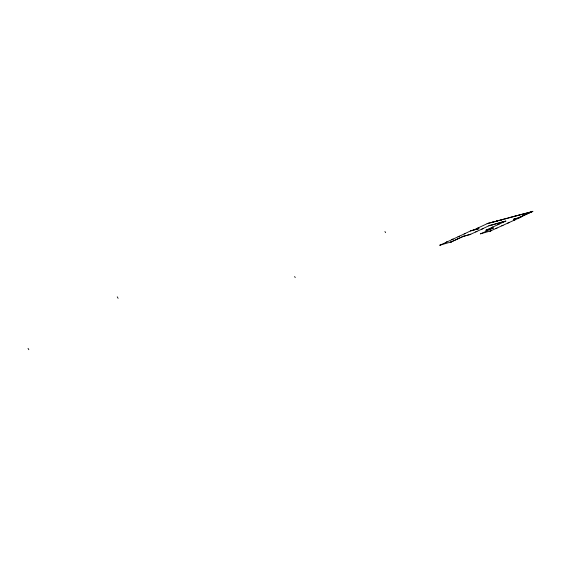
<?xml version="1.0" encoding="UTF-8"?>
<svg xmlns="http://www.w3.org/2000/svg" width="561" height="561" viewBox="0 0 561 561"><rect width="100%" height="100%" fill="white"/><g stroke="black" fill="none" stroke-linecap="round" stroke-linejoin="round"><path stroke-width="0.84" d="M440.518 244.898L447.019 241.966L445.693 242.478M446.563 242.093L453.127 239.133L451.794 239.645M452.671 239.259L459.298 236.272L457.958 236.784M458.842 236.398L465.532 233.383L464.185 233.895M465.083 233.502L471.268 230.613L478.337 228.72M471.829 230.459L470.476 230.978M473.575 230.017L478.778 227.689L477.425 228.208M478.337 227.808L487.86 223.369L492.425 222.177M488.407 223.222L487.046 223.748M493.133 221.96L491.78 222.479L497.088 220.929M451.198 241.91L457.657 239.007M457.215 239.133L463.183 236.356L470.125 234.463M462.86 236.588L456.352 239.512M463.73 236.202L462.418 236.707M497.789 220.711L496.443 221.23L496.983 221.083M502.383 219.484L501.05 219.996L501.583 219.849M469.515 234.743L470.812 234.246L463.12 236.483M470.384 234.365L476.927 231.427L475.623 231.924M476.499 231.546L483.098 228.579L481.787 229.084M482.67 228.692L489.585 225.487L492.944 224.603M490.125 225.34L488.806 225.845M492.474 224.821L497.467 223.376M493 224.673L493.624 224.386M506.92 218.264L505.594 218.776L510.706 217.289M496.997 223.594L501.934 222.163M497.523 223.446L498.147 223.166M511.38 217.072L510.068 217.577L515.131 216.097M501.464 222.38L505.321 221.244M501.983 222.24L502.6 221.953M515.818 215.88L514.514 216.385L519.521 214.919M504.697 221.532L505.987 221.034L489.494 225.627M492.053 227.408L485.595 230.298L492.853 228.18M498.161 224.603L491.639 227.521L492.916 227.03M505.11 221.42L497.754 224.716L499.031 224.225M520.187 214.716L518.89 215.214L519.395 215.073M524.493 213.559L523.203 214.057L528.097 212.626M492.249 228.453L493.512 227.969L486.261 230.08M486.689 231.069L480.37 233.888L481.618 233.411M492.656 228.341L486.282 231.181L487.537 230.704M514.774 218.79L513.504 219.281L520.524 217.254M528.75 212.423L527.466 212.914L532.305 211.497M518.567 217.787L532.95 211.294L518.862 217.71M496.569 228.194L497.067 228.054M456.465 239.484L450.343 242.289L451.647 241.791M495.833 228.53L496.331 228.39M490.686 230.88L491.184 230.739M440.371 245.052L450.939 242.015M481.029 233.678L490.538 230.943M490.454 231.069L489.956 231.209L521.169 217.051L520.678 217.184M502.516 225.48L503.007 225.34M501.765 225.817L502.263 225.683M508.511 222.738L509.002 222.605M507.754 223.082L508.252 222.948M514.563 219.975L515.054 219.842M513.806 220.326L514.297 220.193M471.198 230.753L477.867 228.937M514.157 219.071L520.068 217.465M519.914 217.535L520.398 217.402M523.104 215.697L523.588 215.571M522.326 216.055L522.817 215.922M497.249 220.859L501.688 219.695M501.85 219.624L506.239 218.481M519.682 214.849L523.834 213.762M487.761 223.523L491.941 222.401M492.488 222.261L496.604 221.153M497.144 221.006L501.211 219.919M501.744 219.779L505.756 218.699M506.26 218.566L510.222 217.507M510.741 217.366L514.654 216.322M515.187 216.174L519.044 215.136M519.549 215.003L523.364 213.979M523.862 213.846L527.628 212.836M528.118 212.71L531.835 211.714M531.681 211.785L532.165 211.651M28.05 348.353L28.821 349.706M117.249 296.832L118.105 298.347M294.637 276.531L295.212 277.583M384.937 231.511L385.561 232.654M440.406 244.933L439.656 245.276L440.974 244.771L440.406 244.933M478.498 228.65L477.706 229.014L479.045 228.495L478.498 228.65"/></g></svg>
